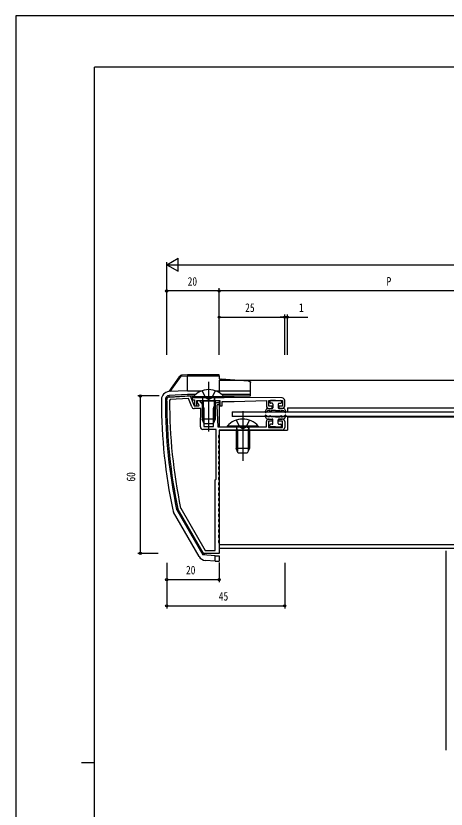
# Model space of a CAD drawing. Units: millimetres, scale not verified. Extents: x -420 to 420, y -297 to 297.
# Drawn here: x -420.5 to -256.5, y -5.3 to 297 of the extents above; entities that cross this region are included whole.
import ezdxf
from ezdxf.enums import TextEntityAlignment as Align

# ---------------------------------------------------------------- set-up
doc = ezdxf.new("R2010")
doc.units = ezdxf.units.MM
doc.header["$LTSCALE"] = 2
for name, color, linetype in [('0-2_YKK_11', 7, 'Continuous'), ('0-3_YKK_12', 2, 'Continuous'), ('0-4_YKK_13', 4, 'Continuous'), ('0-5_YKK_D', 6, 'Continuous'), ('0-6_YKK_ZWAK', 7, 'Continuous')]:
    doc.layers.add(name, color=color, linetype=linetype)
doc.styles.add('ＭＳ ゴシック', font='')
doc.styles.get('ＭＳ ゴシック').set_extended_font_data('MS Gothic')

msp = doc.modelspace()

# ---------------------------------------------------------------- linework, layer by layer
at = {"layer": '0-2_YKK_11'}
for p, q in [((-363.025, 150.166), (-363.025, 150.746)), ((-318.025, 148.366), (-318.025, 150.376)), ((-318.025, 142.366), (-318.025, 140.166)), ((-349.313, 92.666), (-358.661, 108.858))]:
    msp.add_line(p, q, dxfattribs=at)
for points in [[(-362.077, 151.744), (-354.025, 152.166), (-352.566, 148.366), (-350.767, 148.366), (-350.594, 148.737), (-351.275, 149.548), (-351.275, 150.366), (-350.656, 150.366), (-349.398, 148.866), (-348.925, 147.366), (-348.925, 140.566), (-345.125, 140.566), (-345.125, 147.366), (-344.652, 148.866), (-344.022, 149.616), (-343.025, 149.616), (-343.025, 148.816), (-343.724, 148.816), (-343.866, 148.366), (-343.563, 140.366), (-332.483, 140.366), (-332.3, 140.246), (-331.75, 140.246), (-331.566, 140.366), (-325.025, 140.366), (-325.025, 142.366)], [(-319.014, 151.376), (-337.325, 151.566), (-353.325, 151.566), (-353.325, 150.666), (-352.425, 150.666), (-352.425, 148.366), (-351.525, 148.366), (-351.525, 150.366), (-342.775, 150.366), (-342.775, 148.366), (-341.875, 148.366), (-341.875, 150.066), (-337.325, 150.066), (-325.025, 150.366), (-325.025, 148.366)], [(-353.5, 148.008), (-354.698, 151.13), (-361.64, 150.766), (-361.924, 150.467)], [(-324.025, 147.366), (-322.775, 147.366), (-322.775, 148.267), (-324.125, 148.267), (-324.125, 150.466), (-318.925, 150.466), (-318.925, 148.267), (-320.275, 148.267), (-320.275, 147.366), (-319.025, 147.366)], [(-350.199, 140.391), (-350.025, 147.366), (-352.566, 147.366)], [(-324.025, 143.366), (-322.775, 143.366), (-322.775, 142.566), (-324.225, 142.566), (-324.225, 140.166), (-318.825, 140.166), (-318.825, 142.566), (-320.275, 142.566), (-320.275, 143.366), (-319.025, 143.366)], [(-344.525, 93.266), (-344.525, 120.166), (-344.225, 120.466), (-344.225, 139.366), (-349.199, 139.366)], [(-319.025, 139.166), (-343.025, 139.166), (-343.025, 137.466), (-343.175, 137.207), (-343.325, 136.947), (-343.325, 136.386), (-343.175, 136.126), (-343.025, 135.866), (-343.025, 135.466), (-343.175, 135.207), (-343.325, 134.947), (-343.325, 134.386), (-343.175, 134.126), (-343.025, 133.866), (-343.025, 133.466), (-343.175, 133.207), (-343.325, 132.947), (-343.325, 132.386), (-343.175, 132.126), (-343.025, 131.866), (-343.025, 131.466), (-343.175, 131.207), (-343.325, 130.947), (-343.325, 130.386), (-343.175, 130.126), (-343.025, 129.866), (-343.025, 129.466), (-343.175, 129.207), (-343.325, 128.947), (-343.325, 128.386), (-343.175, 128.126), (-343.025, 127.866), (-343.025, 127.466), (-343.175, 127.207), (-343.325, 126.947), (-343.325, 126.386), (-343.175, 126.126), (-343.025, 125.866), (-343.025, 125.466), (-343.175, 125.207)], [(-343.175, 125.207), (-343.325, 124.947), (-343.325, 124.386), (-343.175, 124.126), (-343.025, 123.866), (-343.025, 123.466), (-343.175, 123.207), (-343.325, 122.947), (-343.325, 122.386), (-343.175, 122.126), (-343.025, 121.866), (-343.025, 121.466), (-343.175, 121.207), (-343.325, 120.947), (-343.325, 120.386), (-343.175, 120.126), (-343.025, 119.866), (-343.025, 119.466), (-343.175, 119.207), (-343.325, 118.947), (-343.325, 118.386), (-343.175, 118.126), (-343.025, 117.866), (-343.025, 117.466), (-343.175, 117.207), (-343.325, 116.947), (-343.325, 116.386), (-343.175, 116.126), (-343.025, 115.866), (-343.025, 115.466), (-343.175, 115.207), (-343.325, 114.947), (-343.325, 114.386), (-343.175, 114.126), (-343.025, 113.866), (-343.025, 113.466), (-343.175, 113.207), (-343.325, 112.947), (-343.325, 112.386), (-343.175, 112.126)], [(-343.175, 112.126), (-343.025, 111.866), (-343.025, 111.466), (-343.175, 111.207), (-343.325, 110.947), (-343.325, 110.386), (-343.175, 110.126), (-343.025, 109.866), (-343.025, 109.466), (-343.175, 109.207), (-343.325, 108.947), (-343.325, 108.386), (-343.175, 108.126), (-343.025, 107.866), (-343.025, 107.466), (-343.175, 107.207), (-343.325, 106.947), (-343.325, 106.386), (-343.175, 106.126), (-343.025, 105.866), (-343.025, 105.466), (-343.175, 105.207), (-343.325, 104.947), (-343.325, 104.386), (-343.175, 104.126), (-343.025, 103.866), (-343.025, 103.466), (-343.175, 103.207), (-343.325, 102.947), (-343.325, 102.386), (-343.175, 102.126), (-343.025, 101.866), (-343.025, 101.466), (-343.175, 101.207), (-343.325, 100.947), (-343.325, 100.386), (-343.175, 100.126), (-343.025, 99.866), (-343.025, 99.466), (-343.175, 99.207)], [(-357.711, 109.441), (-357.677, 109.352), (-348.39, 93.266), (-344.525, 93.266)], [(-343.175, 99.207), (-343.325, 98.947), (-343.325, 98.386), (-343.175, 98.126), (-343.025, 97.866), (-343.025, 97.466), (-343.175, 97.207), (-343.325, 96.947), (-343.325, 96.386), (-343.175, 96.126), (-343.025, 95.866), (-343.025, 92.166), (-348.447, 92.166)]]:
    msp.add_lwpolyline(points, dxfattribs=at)
for centre, radius, start, end in [((-362.025, 150.746), 1, 93.00003, 180), ((-319.025, 150.376), 1, 359.99998, 89.40627), ((-163.024, 150.166), 200, 180.00001, 191.83348), ((-163.025, 150.166), 198.9, 179.91346, 191.81505), ((-324.025, 148.366), 1, 180.00001, 269.99999), ((-319.025, 148.366), 1, 270.00001, 359.99999), ((-352.566, 148.366), 1, 201, 269.99998), ((-324.025, 142.366), 1, 90.00001, 179.99999), ((-319.025, 142.366), 1, 0.00001, 89.99999), ((-349.199, 140.366), 1, 178.56789, 269.99998), ((-319.025, 140.166), 1, 270.00001, 359.99999), ((-357.795, 109.358), 1, 191.83341, 209.99996), ((-348.447, 93.166), 1, 209.99998, 270)]:
    msp.add_arc(centre, radius, start, end, dxfattribs=at)
at = {"layer": '0-3_YKK_12'}
for p, q in [((-347.025, 157.566), (-347.025, 138.566)), ((-343.025, 158.166), (-23.025, 158.166)), ((-343.025, 158.166), (-343.025, 153.446)), ((-343.025, 151.566), (-343.025, 151.566)), ((-343.025, 150.362), (-343.025, 140.466)), ((-334.025, 146.366), (-334.025, 127.366)), ((-317.025, 147.566), (-239.025, 147.566)), ((-317.025, 147.566), (-317.025, 145.966)), ((-317.025, 144.166), (-317.025, 139.166)), ((-317.025, 144.166), (-239.025, 144.166)), ((-342.726, 139.166), (-317.025, 139.166)), ((-343.025, 138.866), (-343.025, 92.666)), ((-343.025, 138.866), (-343.025, 94.166)), ((-23.025, 95.466), (-343.025, 95.466)), ((-343.025, 94.166), (-23.025, 94.166))]:
    msp.add_line(p, q, dxfattribs=at)
at = {"layer": '0-4_YKK_13'}
for p, q in [((-358.25, 159.399), (-362.181, 153.786)), ((-361.634, 153.814), (-357.492, 159.73)), ((-358.114, 159.594), (-358.25, 159.399)), ((-357.492, 159.73), (-355.076, 159.878)), ((-355.076, 160.158), (-357.356, 160.019)), ((-343.024, 160.158), (-355.076, 160.158)), ((-355.076, 159.877), (-355.076, 159.878)), ((-355.076, 154.158), (-355.076, 159.877)), ((-355.076, 159.877), (-343.024, 159.877)), ((-343.024, 159.877), (-343.024, 160.158)), ((-343.024, 159.877), (-343.024, 158.931)), ((-331.85, 157.743), (-342.197, 158.515)), ((-331.024, 154.158), (-331.024, 157.327)), ((-355.076, 154.158), (-362.181, 153.786)), ((-355.037, 152.658), (-362.102, 152.288)), ((-362.076, 151.789), (-362.102, 152.288)), ((-362.076, 151.789), (-355.024, 152.158)), ((-355.076, 154.158), (-349.499, 154.158)), ((-352.099, 152.658), (-355.037, 152.658)), ((-352.925, 151.814), (-352.925, 151.566)), ((-341.125, 151.814), (-352.925, 151.814)), ((-352.925, 151.566), (-341.125, 151.566)), ((-349.525, 154.149), (-348.17, 151.432)), ((-347.025, 150.823), (-348.17, 151.432)), ((-347.025, 150.823), (-345.88, 151.432)), ((-344.525, 154.149), (-345.88, 151.432)), ((-344.551, 154.158), (-331.024, 154.158)), ((-331.024, 152.658), (-341.951, 152.658)), ((-341.125, 151.814), (-341.125, 151.566)), ((-331.024, 152.658), (-331.024, 154.158)), ((-365.024, 150.79), (-365.024, 150.158)), ((-363.524, 150.79), (-363.524, 150.158)), ((-363.024, 150.79), (-363.524, 150.79)), ((-363.024, 150.158), (-363.524, 150.158)), ((-363.024, 150.158), (-363.024, 150.79)), ((-349.525, 150.166), (-349.308, 150.761)), ((-344.525, 150.166), (-349.525, 150.166)), ((-349.525, 150.166), (-349.525, 147.166)), ((-349.092, 150.166), (-349.285, 151.089)), ((-349.092, 150.166), (-349.092, 147.166)), ((-344.958, 150.166), (-344.764, 151.089)), ((-344.958, 150.166), (-344.958, 147.166)), ((-344.525, 150.166), (-344.741, 150.761)), ((-344.525, 150.166), (-344.525, 147.166)), ((-323.725, 150.066), (-323.725, 149.666)), ((-321.525, 150.366), (-323.425, 150.366)), ((-322.825, 149.366), (-323.425, 149.366)), ((-322.525, 149.066), (-322.525, 147.666)), ((-321.525, 150.366), (-319.625, 150.366)), ((-320.525, 149.066), (-320.525, 147.666)), ((-320.225, 149.366), (-319.625, 149.366)), ((-319.325, 150.066), (-319.325, 149.666)), ((-349.525, 147.166), (-349.525, 143.266)), ((-349.092, 147.166), (-349.092, 142.346)), ((-344.958, 147.166), (-344.958, 142.346)), ((-344.525, 147.166), (-344.525, 143.266)), ((-338.025, 146.067), (-218.025, 146.068)), ((-338.025, 146.067), (-338.025, 144.267)), ((-324.928, 147.216), (-325.491, 146.241)), ((-325.058, 145.991), (-325.015, 146.066)), ((-324.668, 147.366), (-322.825, 147.366)), ((-323.025, 146.566), (-323.466, 146.124)), ((-321.525, 146.566), (-323.025, 146.566)), ((-321.525, 146.566), (-320.025, 146.566)), ((-318.381, 147.366), (-320.225, 147.366)), ((-320.025, 146.566), (-319.583, 146.124)), ((-319.459, 146.566), (-318.9, 146.566)), ((-319.3, 146.407), (-319.459, 146.566)), ((-318.121, 147.216), (-317.558, 146.241)), ((-317.991, 145.991), (-318.034, 146.066)), ((-344.525, 143.266), (-349.525, 143.266)), ((-348.725, 141.566), (-349.525, 143.266)), ((-344.525, 143.266), (-345.325, 141.566)), ((-218.025, 144.268), (-338.025, 144.267)), ((-336.525, 142.949), (-335.17, 140.232)), ((-331.525, 142.949), (-332.88, 140.232)), ((-324.928, 143.516), (-325.491, 144.491)), ((-325.058, 144.741), (-325.015, 144.667)), ((-324.668, 143.366), (-322.825, 143.366)), ((-323.025, 144.166), (-323.466, 144.608)), ((-321.525, 144.166), (-323.025, 144.166)), ((-322.525, 141.666), (-322.525, 143.066)), ((-321.525, 144.166), (-320.025, 144.166)), ((-320.525, 141.666), (-320.525, 143.066)), ((-318.381, 143.366), (-320.225, 143.366)), ((-320.025, 144.166), (-319.583, 144.608)), ((-319.3, 144.325), (-319.459, 144.166)), ((-319.459, 144.166), (-318.9, 144.166)), ((-318.121, 143.516), (-317.558, 144.491)), ((-317.991, 144.741), (-318.034, 144.667)), ((-345.325, 141.566), (-348.725, 141.566)), ((-339.925, 140.614), (-339.925, 140.366)), ((-328.125, 140.614), (-339.925, 140.614)), ((-339.925, 140.366), (-328.125, 140.366)), ((-336.525, 138.966), (-336.308, 139.561)), ((-336.092, 138.966), (-336.285, 139.889)), ((-334.025, 139.623), (-335.17, 140.232)), ((-334.025, 139.623), (-332.88, 140.232)), ((-331.958, 138.966), (-331.764, 139.889)), ((-331.525, 138.966), (-331.741, 139.561)), ((-328.125, 140.614), (-328.125, 140.366)), ((-323.725, 140.666), (-323.725, 141.066)), ((-322.825, 141.366), (-323.425, 141.366)), ((-321.525, 140.366), (-323.425, 140.366)), ((-321.525, 140.366), (-319.625, 140.366)), ((-320.225, 141.366), (-319.625, 141.366)), ((-319.325, 140.666), (-319.325, 141.066)), ((-331.525, 138.966), (-336.525, 138.966)), ((-336.525, 138.966), (-336.525, 135.966)), ((-336.092, 138.966), (-336.092, 135.966)), ((-331.958, 138.966), (-331.958, 135.966)), ((-331.525, 138.966), (-331.525, 135.966)), ((-336.525, 135.966), (-336.525, 132.066)), ((-336.092, 135.966), (-336.092, 131.146)), ((-331.958, 135.966), (-331.958, 131.146)), ((-331.525, 135.966), (-331.525, 132.066)), ((-331.525, 132.066), (-336.525, 132.066)), ((-335.725, 130.366), (-336.525, 132.066)), ((-332.325, 130.366), (-335.725, 130.366)), ((-331.525, 132.066), (-332.325, 130.366)), ((-358.757, 109.066), (-358.756, 109.064)), ((-358.756, 109.064), (-358.702, 108.921)), ((-348.645, 91.502), (-358.7, 108.919)), ((-350.648, 90.971), (-360.393, 107.85)), ((-359.173, 108.738), (-349.243, 91.539)), ((-344.524, 91.25), (-343.024, 91.158)), ((-343.024, 91.158), (-343.024, 89.158)), ((-256.525, 17.164), (-256.525, 93.169)), ((-344.524, 89.25), (-348.233, 89.477)), ((-344.524, 89.25), (-343.024, 89.158))]:
    msp.add_line(p, q, dxfattribs=at)
for points in [[(-343.024, 158.931), (-343.008, 158.857), (-342.963, 158.786), (-342.89, 158.719), (-342.79, 158.659), (-342.666, 158.607), (-342.524, 158.565), (-342.366, 158.534), (-342.197, 158.515)], [(-331.85, 157.743), (-331.682, 157.724), (-331.524, 157.693), (-331.381, 157.651), (-331.258, 157.599), (-331.158, 157.539), (-331.084, 157.472), (-331.039, 157.401), (-331.024, 157.327)], [(-355.037, 152.658), (-355.024, 152.158), (-352.618, 152.158)], [(-341.431, 152.158), (-331.024, 152.158), (-331.024, 152.658)], [(-323.749, 146.407), (-323.59, 146.566), (-324.149, 146.566)], [(-323.749, 144.325), (-323.59, 144.166), (-324.149, 144.166)], [(-358.756, 109.064), (-358.756, 109.064), (-358.985, 108.976), (-358.993, 108.973), (-359.229, 108.883)], [(-359.175, 108.74), (-358.939, 108.83), (-358.702, 108.921), (-358.702, 108.921)], [(-344.524, 89.25), (-344.524, 91.25), (-349.243, 91.539)]]:
    msp.add_lwpolyline(points, dxfattribs=at)
for centre, radius, start, end in [((-357.582, 158.903), 0.832, 83.78481, 143.39407), ((-357.294, 159.021), 1, 93.5, 145), ((-347.025, 146.866), 7.7, 39.98312, 140.01688), ((-362.024, 150.79), 3, 93, 180), ((-362.024, 150.79), 1.5, 93, 180), ((-362.024, 150.79), 1, 93, 180), ((-349.872, 150.966), 0.6, 340.03043, 90), ((-344.177, 150.966), 0.6, 90, 199.96957), ((-163.024, 150.158), 202, 180, 191.83348), ((-163.024, 150.158), 200.5, 180, 191.87934), ((-163.024, 150.158), 200, 180, 191.85645), ((-323.425, 150.066), 0.3, 90, 180), ((-323.425, 149.666), 0.3, 180, 270), ((-322.825, 149.066), 0.3, 0, 90), ((-320.225, 149.066), 0.3, 90, 180), ((-319.625, 150.066), 0.3, 0, 90), ((-319.625, 149.666), 0.3, 270, 0), ((-325.275, 146.116), 0.25, 150.00999, 330.00999), ((-324.149, 145.566), 1, 90, 150.00999), ((-324.668, 147.066), 0.3, 90, 150), ((-323.607, 146.266), 0.2, 135, 315), ((-322.825, 147.666), 0.3, 270, 0), ((-320.225, 147.666), 0.3, 180, 270), ((-319.442, 146.266), 0.2, 225, 45), ((-318.9, 145.566), 1, 29.99001, 90), ((-318.381, 147.066), 0.3, 30, 90), ((-317.775, 146.116), 0.25, 209.99001, 30), ((-334.025, 135.666), 7.7, 39.98312, 140.01688), ((-325.275, 144.616), 0.25, 29.99001, 209.99001), ((-324.149, 145.166), 1, 209.99001, 270), ((-324.668, 143.666), 0.3, 210, 270), ((-323.608, 144.466), 0.2, 45, 225), ((-322.825, 143.066), 0.3, 0, 90), ((-320.225, 143.066), 0.3, 90, 180), ((-319.442, 144.466), 0.2, 315, 135), ((-318.9, 145.166), 1, 270, 330.00999), ((-318.381, 143.666), 0.3, 270, 330), ((-317.775, 144.616), 0.25, 330, 150.00999), ((-336.872, 139.766), 0.6, 340.03043, 90), ((-331.177, 139.766), 0.6, 90, 199.96957), ((-323.425, 141.066), 0.3, 90, 180), ((-323.425, 140.666), 0.3, 180, 270), ((-322.825, 141.666), 0.3, 270, 0), ((-320.225, 141.666), 0.3, 180, 270), ((-319.625, 141.066), 0.3, 0, 90), ((-319.625, 140.666), 0.3, 270, 0), ((-358.74, 108.988), 0.5, 191.87934, 210), ((-358.267, 109.169), 0.5, 209.72696, 210), ((-357.794, 109.35), 3, 191.83348, 210), ((-348.05, 92.471), 3, 210, 266.5)]:
    msp.add_arc(centre, radius, start, end, dxfattribs=at)
for centre, major_axis, ratio, start_param, end_param in [((-358.76, 156.927), (1.405, 3.092), 0.003521, 0.0018671, 0.4373724), ((-354.984, 157.158), (-0.092, 3), 0.006767, 0, 0.4355246)]:
    msp.add_ellipse(centre, major_axis=major_axis, ratio=ratio, start_param=start_param, end_param=end_param, dxfattribs=at)
at = {"layer": '0-5_YKK_D'}
for p, q in [((-363.025, 202.166), (-358.695, 204.666)), ((-363.025, 167.768), (-363.025, 203.166)), ((-358.695, 199.666), (-358.695, 204.666)), ((-363.025, 202.166), (-358.695, 199.666)), ((-363.025, 202.166), (-354.364, 202.166)), ((-358.025, 202.166), (321.975, 202.166)), ((-343.025, 192.166), (-363.025, 192.166)), ((-343.025, 167.794), (-343.025, 193.166)), ((-343.025, 167.794), (-343.025, 193.166)), ((-213.025, 192.166), (-343.025, 192.166)), ((-343.025, 167.794), (-343.025, 183.166)), ((-343.025, 182.166), (-318.025, 182.166)), ((-318.025, 182.166), (-319.725, 182.166)), ((-318.025, 167.794), (-318.025, 183.166)), ((-318.025, 167.794), (-318.025, 183.166)), ((-318.025, 182.166), (-317.025, 182.166)), ((-317.025, 167.794), (-317.025, 183.166)), ((-317.025, 182.166), (-309.225, 182.166)), ((-365.927, 152.142), (-374.025, 152.142)), ((-373.025, 92.166), (-373.025, 152.142)), ((-366.248, 92.166), (-374.025, 92.166)), ((-363.025, 88.512), (-363.025, 81.166)), ((-363.025, 88.512), (-363.025, 71.166)), ((-343.012, 88.725), (-343.012, 81.166)), ((-318.025, 88.512), (-318.025, 71.166)), ((-363.025, 82.166), (-343.012, 82.166)), ((-363.025, 72.166), (-318.025, 72.166))]:
    msp.add_line(p, q, dxfattribs=at)
for centre in [(-363.025, 192.166), (-343.025, 192.166), (-343.025, 192.166), (-343.025, 182.166), (-318.025, 182.166), (-318.025, 182.166), (-317.025, 182.166), (-373.025, 152.142), (-373.025, 92.166), (-363.025, 82.166), (-343.012, 82.166), (-363.025, 72.166), (-318.025, 72.166)]:
    msp.add_circle(centre, 0.425, dxfattribs=at)
at = {"layer": '0-6_YKK_ZWAK'}
for p, q in [((389.502, 277.5), (-390.498, 277.5)), ((-390.498, -252.5), (-390.498, 277.5)), ((-395.498, 12.5), (-390.498, 12.5))]:
    msp.add_line(p, q, dxfattribs=at)
msp.add_lwpolyline([(-420.5, -297), (420.5, -297), (420.5, 297), (-420.5, 297)], close=True, dxfattribs=at)

# ---------------------------------------------------------------- texts
at = {"layer": '0-5_YKK_D', "style": 'ＭＳ ゴシック', "width": 0.8}
for s, p in [('20', (-355.033, 193.166)), ('P', (-279.225, 193.166)), ('25', (-333.102, 183.166)), ('1', (-312.625, 183.166)), ('20', (-355.665, 83.166)), ('45', (-343.165, 73.166))]:
    msp.add_text(s, height=3.299, dxfattribs=at).set_placement(p, align=Align.BOTTOM_LEFT)
msp.add_text('60', height=3.299, rotation=90, dxfattribs=at).set_placement((-374.025, 119.514), align=Align.BOTTOM_LEFT)

doc.saveas('drawing.dxf')
